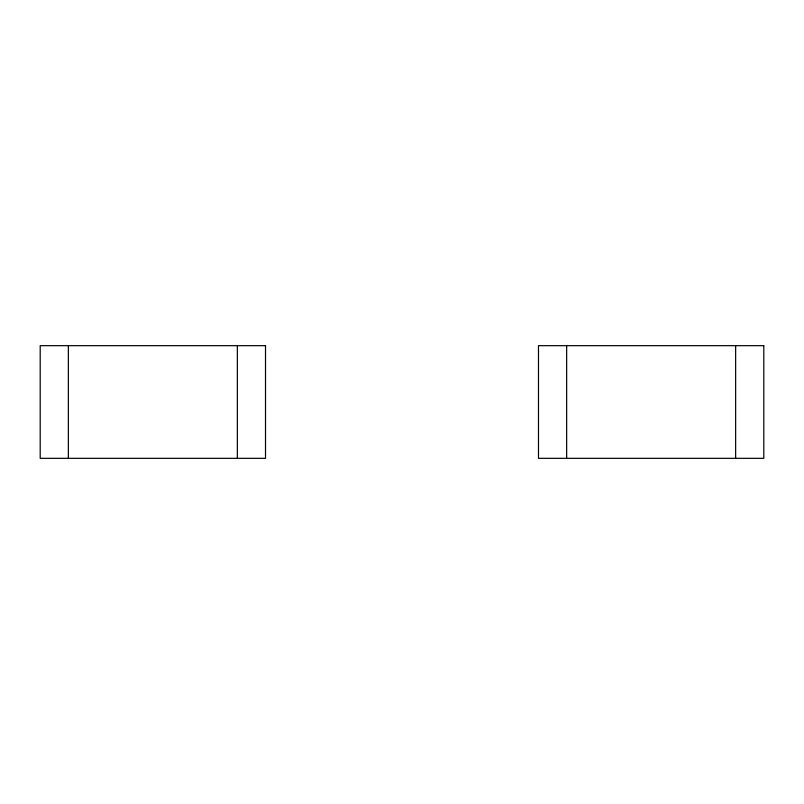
<?xml version="1.0" encoding="UTF-8"?>
<svg xmlns="http://www.w3.org/2000/svg" width="804" height="804" viewBox="0 0 804 804"><rect width="100%" height="100%" fill="white"/><g stroke="black" fill="none" stroke-linecap="round" stroke-linejoin="round"><path stroke-width="1.21" d="M735.64 345.67L735.64 458.33M566.649 345.67L566.649 458.33M237.351 345.67L237.351 458.33M68.36 345.67L68.36 458.33M265.511 345.67L40.2 345.67L40.2 458.33L265.511 458.33L265.511 345.67M763.8 345.67L538.489 345.67L538.489 458.33L763.8 458.33L763.8 345.67"/></g></svg>
